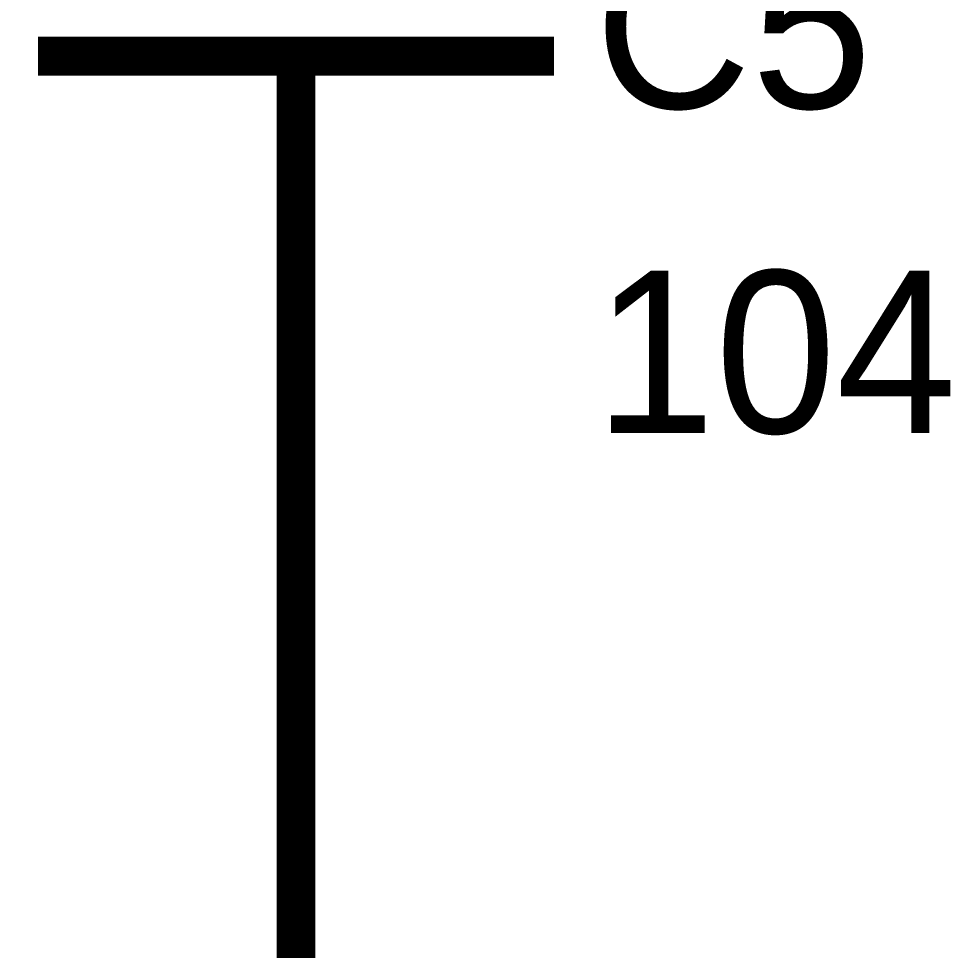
# Model space of a CAD drawing. Header units: inches. Extents: x 0 to 22.3, y 0 to 15.7.
# Drawn here: x 17.9161 to 18.2003, y 9.8068 to 10.0909 of the extents above; entities that cross this region are included whole.
import ezdxf

# ---------------------------------------------------------------- set-up
doc = ezdxf.new("R2010")
doc.units = ezdxf.units.IN
doc.header["$MEASUREMENT"] = 0
doc.layers.add('Sheet', color=255, linetype='Continuous')

msp = doc.modelspace()

# ---------------------------------------------------------------- linework, layer by layer
at = {"layer": 'Sheet'}
for points in [[(18.07941, 10.07947, 0.0118, 0.0118, 0), (17.92204, 10.07947, 0.0118, 0.0118, 0)], [(18.00073, 10.07947, 0.0118, 0.0118, 0), (18.00073, 10.06002, 0.0118, 0.0118, 0)], [(18.00073, 10.07859, 0.0118, 0.0118, 0), (18.00073, 9.99903, 0.0118, 0.0118, 0)], [(18.00073, 9.99903, 0.0118, 0.0118, 0), (18.00073, 9.0991, 0.0118, 0.0118, 0), (18.00073, 8.69953, 0.0118, 0.0118, 0), (18.00073, 8.59964, 0.0118, 0.0118, 0)]]:
    msp.add_lwpolyline(points, format="xyseb", dxfattribs=at)

# ---------------------------------------------------------------- texts
for s, p in [('C5', (18.09179, 10.06356)), ('104', (18.09179, 9.96455))]:
    msp.add_text(s, height=0.049505, dxfattribs=at).set_placement(p)

doc.saveas('drawing.dxf')
